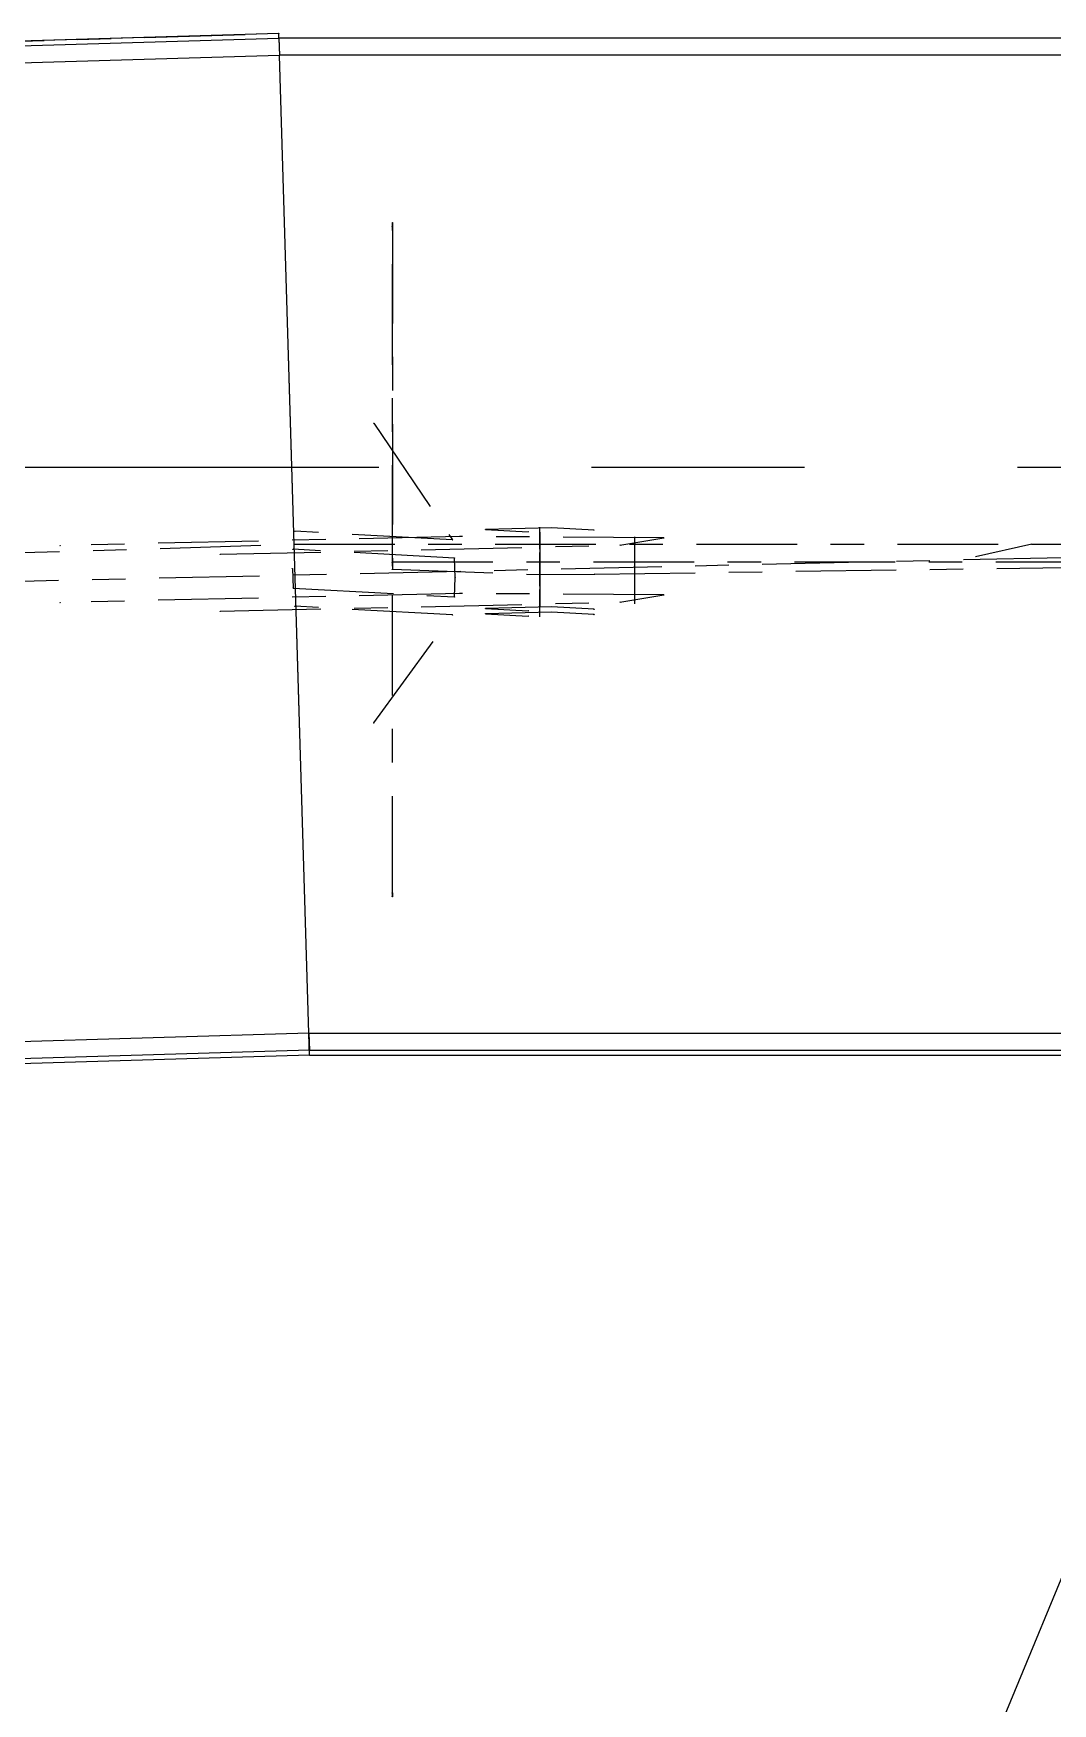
# Model space of a CAD drawing. Header units: millimetres. Extents: x 2368 to 8313, y 7493 to 11698.
# Drawn here: x 5168.81 to 5199.21, y 11434.65 to 11484.46 of the extents above; entities that cross this region are included whole.
import ezdxf

# ---------------------------------------------------------------- set-up
doc = ezdxf.new("R2010")
doc.units = ezdxf.units.MM
for name, pattern in [('CENTER', [50.8, 31.75, -6.35, 6.35, -6.35]), ('XKITLINE00', [0]), ('XKITLINE02', [4, 2, -2]), ('XKITLINE03', [6, 3, -1, 1, -1])]:
    doc.linetypes.add(name, pattern=pattern)

msp = doc.modelspace()

# ---------------------------------------------------------------- linework, layer by layer
at = {"color": 8, "linetype": 'XKITLINE03'}
for p, q in [((4842.2803, 11474.3739), (5176.1282, 11484.4536)), ((5176.1283, 11484.4536), (4842.2804, 11474.3739)), ((5179.5162, 11478.8074), (5179.5161, 11468.6819)), ((5179.5161, 11468.576), (5179.5162, 11478.7015)), ((5179.5162, 11478.7015), (5179.5162, 11478.8074)), ((5178.9619, 11472.8288), (5181.312, 11469.3526)), ((5181.312, 11469.3526), (5176.612, 11469.6091)), ((5184.2631, 11469.711), (5182.2983, 11469.6662)), ((5182.2983, 11469.6662), (5183.569, 11469.5968)), ((5183.9161, 11469.574), (5183.9161, 11467.3754)), ((5185.5339, 11469.6417), (5184.2631, 11469.711)), ((4842.7402, 11459.1409), (5176.5881, 11469.2205)), ((4842.7403, 11459.1409), (5176.5882, 11469.2205)), ((5052.5881, 11465.4767), (5216.5882, 11469.2205)), ((5181.5266, 11469.4546), (5169.603, 11469.1824)), ((5174.382, 11468.9215), (5186.3056, 11469.1937)), ((5181.3688, 11468.8098), (5176.555, 11469.0726)), ((5176.5881, 11469.2205), (5256.5881, 11469.2205)), ((5176.5882, 11469.2205), (5256.5882, 11469.2205)), ((5187.6107, 11469.4085), (5181.5266, 11469.4546)), ((5186.3056, 11469.1937), (5187.6107, 11469.4085)), ((5198.5881, 11469.2205), (5196.9136, 11468.8426)), ((5179.5162, 11468.6829), (5179.5161, 11468.577)), ((5179.5161, 11468.577), (5179.5161, 11468.4747)), ((5179.5161, 11458.714), (5179.5161, 11468.576)), ((5200.5162, 11468.6829), (5179.5162, 11468.6829)), ((5181.3894, 11468.2291), (5181.3688, 11468.8098)), ((5176.5344, 11468.4941), (5176.555, 11467.9133)), ((5179.5161, 11468.4747), (5183.9161, 11468.3194)), ((5181.3688, 11467.6506), (5181.3894, 11468.2291)), ((5183.9161, 11468.3194), (5185.5499, 11468.3305)), ((5185.5499, 11468.3305), (5200.5161, 11468.5417)), ((5181.5266, 11467.7556), (5169.603, 11467.4834)), ((5176.555, 11467.9133), (5181.3688, 11467.6506)), ((5187.6107, 11467.7095), (5181.5266, 11467.7556)), ((5186.3056, 11467.4948), (5187.6107, 11467.7095)), ((5174.382, 11467.2226), (5186.3056, 11467.4948)), ((5181.312, 11467.114), (5176.612, 11467.3705)), ((5178.9619, 11463.8944), (5181.312, 11467.114)), ((5184.2631, 11467.3525), (5182.2983, 11467.3077)), ((5182.2983, 11467.3077), (5183.569, 11467.2383)), ((5184.2631, 11467.1926), (5182.2983, 11467.1478)), ((5182.2983, 11467.1478), (5183.569, 11467.0784)), ((5185.5339, 11467.2832), (5184.2631, 11467.3525)), ((5185.5339, 11467.1233), (5184.2631, 11467.1926)), ((5179.5162, 11458.8199), (5179.5161, 11458.714))]:
    msp.add_line(p, q, dxfattribs=at)
at = {"color": 8, "linetype": 'XKITLINE00'}
for p, q in [((5176.1283, 11484.4536), (4842.2804, 11474.3739)), ((5176.1327, 11484.3051), (4842.2849, 11474.2255)), ((5176.1325, 11484.312), (5176.1281, 11484.4605)), ((5176.1325, 11484.312), (5176.1478, 11483.8072)), ((5257.0439, 11484.312), (5176.1325, 11484.312)), ((5176.1327, 11484.3051), (5176.148, 11483.8005)), ((5176.148, 11483.8005), (4842.3001, 11473.7209)), ((5257.0286, 11483.8072), (5176.1478, 11483.8072)), ((5177.0284, 11454.6405), (5176.148, 11483.8005)), ((5176.7584, 11463.5823), (5176.4179, 11474.8587)), ((5176.7216, 11464.7986), (5176.7217, 11464.7966)), ((5177.0284, 11454.6405), (4843.1805, 11444.5608)), ((5177.0284, 11454.6405), (5177.0436, 11454.1359)), ((5256.1478, 11454.6339), (5177.0286, 11454.6339)), ((5177.0483, 11453.9805), (5177.0286, 11454.6339)), ((5177.0436, 11454.1359), (4843.1958, 11444.0562)), ((5256.1326, 11454.1291), (5177.0438, 11454.129)), ((5177.0481, 11453.9875), (4904.6569, 11445.7633)), ((5200.1682, 11453.9805), (5177.0483, 11453.9805)), ((5202.1352, 11444.848), (5135.4451, 11283.3241))]:
    msp.add_line(p, q, dxfattribs=at)
at = {"color": 6, "linetype": 'CENTER'}
msp.add_line((3369.36, 11471.5205), (7066.504, 11471.5205), dxfattribs=at)
at = {"color": 3, "linetype": 'XKITLINE02'}
for p, q in [((5183.9161, 11469.574), (5183.9161, 11469.7339)), ((5183.9161, 11469.0743), (5183.9161, 11469.574)), ((5186.7542, 11467.4401), (5186.7543, 11469.6388)), ((5183.9161, 11467.975), (5183.9161, 11468.9744)), ((5183.9161, 11467.3754), (5183.9161, 11467.875)), ((5183.9161, 11467.2155), (5183.9161, 11467.3754)), ((5183.9161, 11467.0556), (5183.9161, 11467.2155))]:
    msp.add_line(p, q, dxfattribs=at)
at = {"color": 8, "linetype": 'XKITLINE00'}
for centre in [(5176.1282, 11484.4536), (5176.1283, 11484.4536), (5179.5162, 11478.8074), (5179.5162, 11478.8074), (5179.5162, 11478.7015), (5179.5162, 11478.7015), (5178.9619, 11472.8288), (5176.612, 11469.6091), (5182.2983, 11469.6662), (5182.2983, 11469.6662), (5183.569, 11469.5968), (5183.9161, 11469.574), (5184.2631, 11469.711), (5184.2631, 11469.711), (5185.5339, 11469.6417), (5169.603, 11469.1824), (5176.555, 11469.0726), (5176.5881, 11469.2205), (5176.5881, 11469.2205), (5176.5882, 11469.2205), (5176.5882, 11469.2205), (5181.312, 11469.3526), (5181.312, 11469.3526), (5181.5266, 11469.4546), (5181.5266, 11469.4546), (5186.3056, 11469.1937), (5186.3056, 11469.1937), (5187.6107, 11469.4085), (5187.6107, 11469.4085), (5198.5881, 11469.2205), (5174.382, 11468.9215), (5179.5161, 11468.6819), (5179.5161, 11468.577), (5179.5161, 11468.577), (5179.5161, 11468.576), (5179.5161, 11468.576), (5179.5162, 11468.6829), (5179.5162, 11468.6829), (5181.3688, 11468.8098), (5181.3688, 11468.8098), (5176.5344, 11468.4941), (5179.5161, 11468.4747), (5179.5161, 11468.4747), (5181.3894, 11468.2291), (5181.3894, 11468.2291), (5183.9161, 11468.3194), (5183.9161, 11468.3194), (5185.5499, 11468.3305), (5185.5499, 11468.3305), (5176.555, 11467.9133), (5176.555, 11467.9133), (5181.3688, 11467.6506), (5181.3688, 11467.6506), (5181.5266, 11467.7556), (5181.5266, 11467.7556), (5187.6107, 11467.7095), (5187.6107, 11467.7095), (5169.603, 11467.4834), (5174.382, 11467.2226), (5176.612, 11467.3705), (5181.312, 11467.114), (5181.312, 11467.114), (5182.2983, 11467.3077), (5182.2983, 11467.3077), (5182.2983, 11467.1478), (5182.2983, 11467.1478), (5183.569, 11467.2383), (5183.569, 11467.0784), (5183.9161, 11467.3754), (5184.2631, 11467.3525), (5184.2631, 11467.3525), (5184.2631, 11467.1926), (5184.2631, 11467.1926), (5185.5339, 11467.2832), (5185.5339, 11467.1233), (5186.3056, 11467.4948), (5186.3056, 11467.4948), (5178.9619, 11463.8944), (5179.5161, 11458.714), (5179.5161, 11458.714), (5179.5162, 11458.8199)]:
    msp.add_circle(centre, 0.004, dxfattribs=at)

doc.saveas('drawing.dxf')
